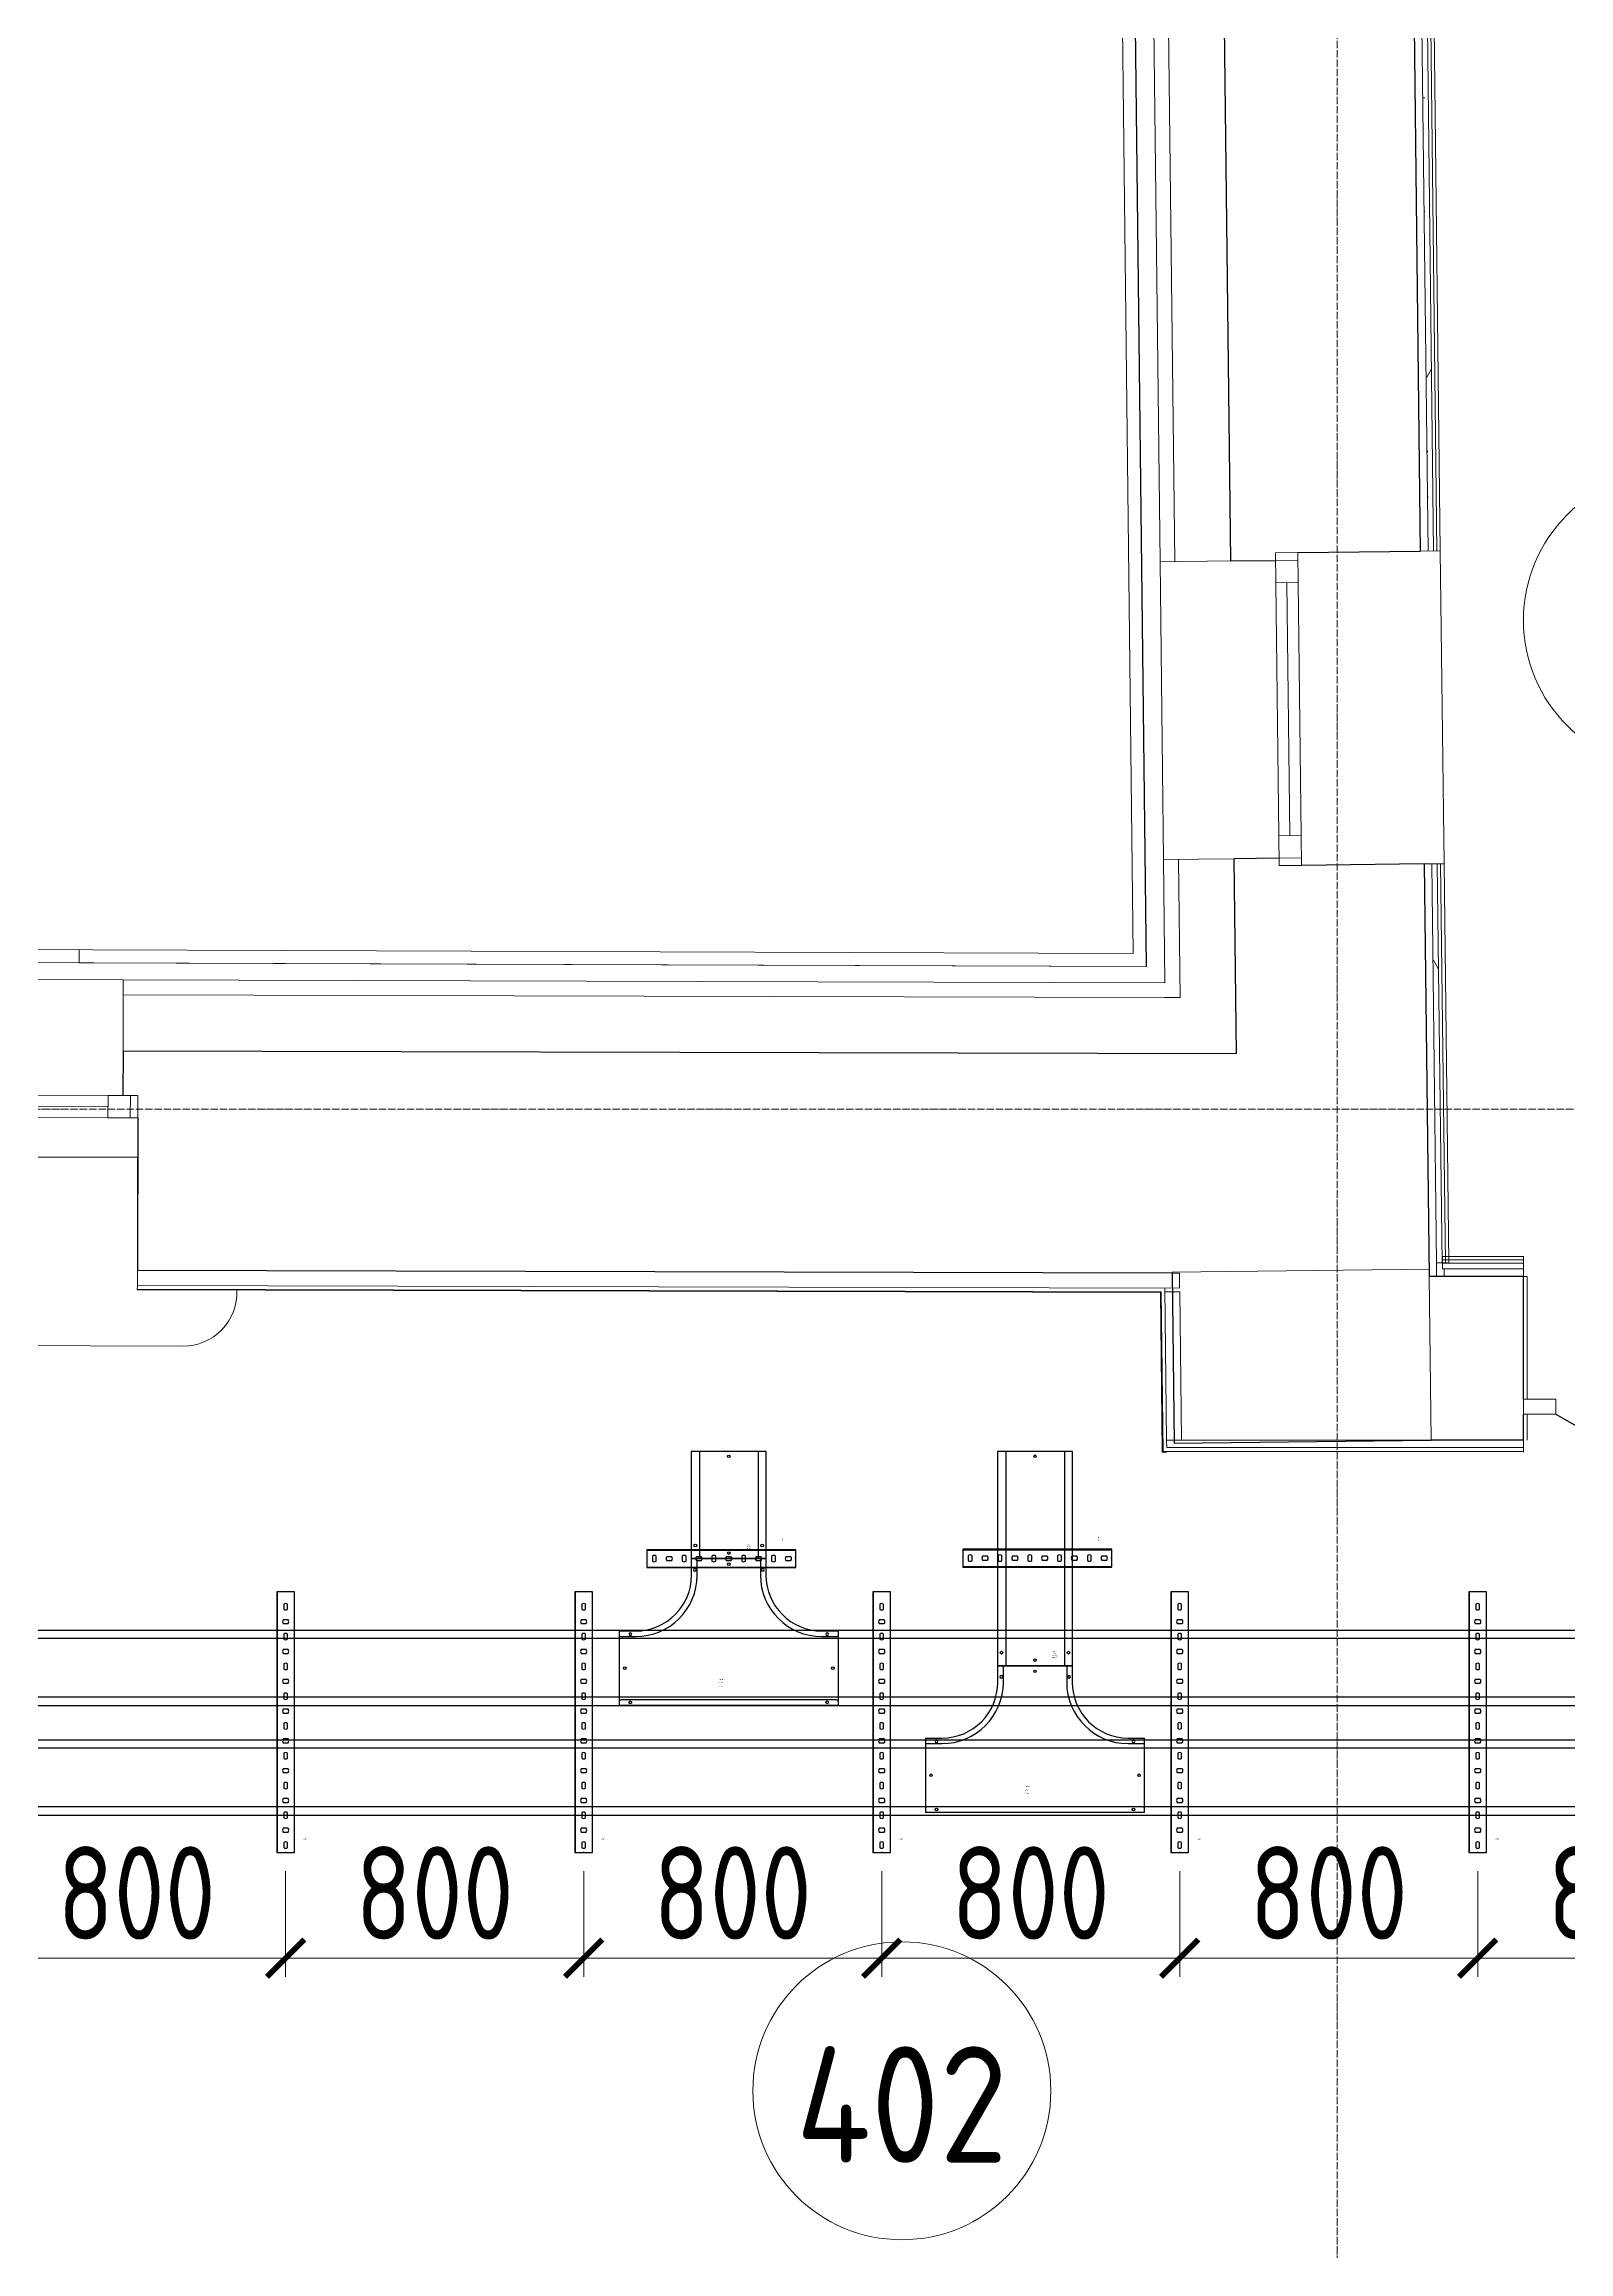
# Model space of a CAD drawing. Header units: millimetres. Extents: x -42533 to 645315, y 3457 to 82611.
# Drawn here: x 451579 to 455673, y 36522 to 42451 of the extents above; entities that cross this region are included whole.
import ezdxf
from ezdxf.enums import TextEntityAlignment as Align

# ---------------------------------------------------------------- set-up
doc = ezdxf.new("R2018")
doc.units = ezdxf.units.MM
doc.linetypes.add('ADSK_Линия сетки', pattern=[25, 20, -2.5, 0, -2.5])
for name, color, linetype in [('00_00_потолок_Панели из стали', 7, 'Continuous'), ('ЭОМ_Лотки авар.', 1, 'Continuous'), ('ЭОМ_Лотки рабочие', 5, 'Continuous')]:
    doc.layers.add(name, color=color, linetype=linetype)
for name, color, linetype, lineweight in [('_ Окна', 7, 'Continuous', 9), ('Аннотация', 7, 'Continuous', 18), ('Двери', 7, 'Continuous', 9), ('Окна', 7, 'Continuous', 9), ('Оси', 253, 'Continuous', 9), ('Перекрытие', 7, 'Continuous', 18), ('Стены внутренние', 7, 'Continuous', 18), ('Стены наружные', 7, 'Continuous', 18), ('Стены несущие', 7, 'Continuous', 30), ('Стены отделка', 7, 'Continuous', 30), ('Стены штриховка', 7, 'Continuous', 9), ('ШТРИХОВКА', 252, 'Continuous', 15)]:
    doc.layers.add(name, color=color, linetype=linetype, lineweight=lineweight)
doc.layers.add('Линии', color=7, linetype='Continuous', lineweight=9, true_color=0x00a600)
doc.styles.add('GOST Common', font='GOST_Common.ttf', dxfattribs={"width": 0.9, "height": 350})
doc.styles.get("Standard").update_dxf_attribs({"font": 'arial.ttf'})
doc.styles.add('М2', font='isocpeur.ttf', dxfattribs={"width": 0.8})
doc.dimstyles.new('М2-100', dxfattribs={"dimtxt": 250, "dimasz": 100, "dimexe": 50, "dimexo": 50, "dimgap": 50, "dimtad": 1, "dimdec": 0, "dimzin": 1, "dimtxsty": 'М2', "dimblk": 'ARCHTICK', "dimcen": 2.5, "dimdle": 50, "dimclre": 256, "dimclrt": 256, "dimadec": 0, "dimazin": 0, "dimtfac": 1, "dimtdec": 0, "dimtix": 1, "dimtmove": 1, "dimatfit": 3, "dimldrblk": 'NONE', "dimfxl": 1, "dimtolj": 1, "dimlwd": 9, "dimlwe": 9, "dimarcsym": 1})
pattern_1 = [(0, (591.94, 243.9), (406.4, 101.6), [33.528, -271.272, 33.528, -271.272, -1625.6]), (0, (591.94, 243.9), (406.4, 101.6), [-609.6, 33.528, -576.072, 33.528, -271.272, -711.2]), (0, (591.94, 243.9), (406.4, 101.6), [-1524, 33.528, -169.672, 33.528, -474.472]), (120, (744.34, 294.7), (-291.18818, 301.15272), [33.528, -271.272, 33.528, -271.272, -1625.6]), (120, (744.34, 294.7), (-291.18818, 301.15272), [-609.6, 33.528, -576.072, 33.528, -271.272, -711.2]), (120, (744.34, 294.7), (-291.18818, 301.15272), [-1524, 33.528, -169.672, 33.528, -474.472]), (240, (795.14, 497.9), (-115.21182, -402.75272), [33.528, -271.272, 33.528, -271.272, -1625.6]), (240, (795.14, 497.9), (-115.21182, -402.75272), [-609.6, 33.528, -576.072, 33.528, -271.272, -711.2]), (240, (795.14, 497.9), (-115.21182, -402.75272), [-1524, 33.528, -169.672, 33.528, -474.472])]

# ---------------------------------------------------------------- blocks, each defined once
blk = doc.blocks.new('План 4 этажа')
at = {"layer": 'Стены внутренние', "lineweight": 9}
h = blk.add_hatch(dxfattribs=at)
h.set_pattern_fill('FP_4', color=8, style=0, pattern_type=2)
h.set_pattern_definition(pattern_1)
h.paths.add_polyline_path([(39222.852, 12862.144), (39237.851, 12862.321), (39225.226, 13933.991), (39210.239, 13932.789), (39222.852, 12862.321)])
h.paths.add_polyline_path([(39200.332, 14773.756), (39215.329, 14774.038), (39157.26, 19703.211), (39142.261, 19703.034), (39200.332, 14773.932)])
h = blk.add_hatch(dxfattribs=at)
h.set_pattern_fill('FP_4', color=8, style=0, pattern_type=2)
h.set_pattern_definition(pattern_1)
h.paths.add_polyline_path([(40786.708, 12845.838), (40792.708, 12845.838), (40792.708, 12850.595), (40791.481, 12850.595), (40791.481, 12860.838), (40486.505, 12860.838), (40486.505, 12845.838), (40786.526, 12845.838)])
h.paths.add_polyline_path([(39246.85, 12845.838), (39456.505, 12845.838), (39456.505, 12860.838), (39239.351, 12860.838), (39239.753, 12845.838), (39244.864, 12845.838)])
at = {"layer": '_ Окна', "color": 8, "lineweight": 18}
for p, q in [((38850.356, 14769.633), (38790.36, 14768.926)), ((38790.36, 14768.926), (38791.302, 14688.932)), ((38851.298, 14689.638), (38850.356, 14769.633)), ((38791.302, 14688.932), (38851.298, 14689.638)), ((38799.313, 14008.979), (38859.309, 14009.686)), ((38800.255, 13928.984), (38799.313, 14008.979)), ((38859.309, 14009.686), (38860.251, 13929.691)), ((38860.251, 13929.691), (38800.255, 13928.984)), ((35655.845, 13311.937), (35655.687, 13251.937)), ((35735.845, 13311.726), (35655.845, 13311.937)), ((35735.687, 13251.727), (35735.845, 13311.726)), ((35655.687, 13251.937), (35735.687, 13251.727))]:
    blk.add_line(p, q, dxfattribs=at)
at = {"layer": '_ Окна', "color": 8}
for p, q in [((38850.591, 14749.634), (38790.596, 14748.927)), ((38829.311, 14009.332), (38821.3, 14689.285)), ((38860.015, 13949.69), (38800.02, 13948.983)), ((35295.768, 13282.885), (35655.766, 13281.937)), ((35715.687, 13251.779), (35715.845, 13311.779))]:
    blk.add_line(p, q, dxfattribs=at)
at = {"layer": 'Двери', "color": 8}
for p, q in [((39543.505, 12495.838), (39456.505, 12495.838)), ((39456.505, 12495.838), (39456.505, 12455.838)), ((39456.505, 12455.838), (39543.505, 12455.838)), ((39543.505, 12455.838), (39543.505, 12495.838))]:
    blk.add_line(p, q, dxfattribs=at)
at = {"layer": 'Двери', "color": 8, "lineweight": 30}
blk.add_line((39543.505, 12455.838), (40284.823, 12027.838), dxfattribs=at)
at = {"layer": 'Линии', "color": 8}
for centre in [(39856.404, 14588.084), (37787.293, 10638.392)]:
    blk.add_circle(centre, 400, dxfattribs=at)
at = {"layer": 'Окна', "color": 8}
for p, q in [((38850.356, 14769.633), (38790.36, 14768.926)), ((38790.36, 14768.926), (38791.302, 14688.932)), ((38851.298, 14689.638), (38850.356, 14769.633)), ((38799.313, 14008.979), (38791.302, 14688.932)), ((38851.298, 14689.638), (38859.309, 14009.686)), ((38799.313, 14008.979), (38800.255, 13928.984)), ((38860.251, 13929.691), (38859.309, 14009.686)), ((38800.255, 13928.984), (38860.251, 13929.691)), ((35295.847, 13312.885), (35655.845, 13311.937)), ((35735.845, 13311.726), (35655.845, 13311.937)), ((35735.687, 13251.727), (35735.845, 13311.726)), ((35655.687, 13251.937), (35295.689, 13252.885)), ((35655.687, 13251.937), (35735.687, 13251.727))]:
    blk.add_line(p, q, dxfattribs=at)
at = {"layer": 'Оси', "color": 8, "linetype": 'ADSK_Линия сетки'}
for p, q in [((38956.505, -3353.101), (38956.505, 21083.278)), ((-10052.178, 13274.489), (56511.792, 13274.489))]:
    blk.add_line(p, q, dxfattribs=at)
at = {"layer": 'Перекрытие', "color": 8}
for p, q in [((35734.871, 13146.35), (33915.403, 13146.35)), ((35734.871, 12941.728), (35734.871, 13146.35)), ((39466.939, 12825.838), (39456.505, 12825.838)), ((39466.939, 12495.838), (39466.939, 12825.838)), ((25044.816, 12682.487), (35856.897, 12638.135)), ((39466.939, 12385.838), (39466.939, 12455.838))]:
    blk.add_line(p, q, dxfattribs=at)
blk.add_arc((35856.897, 12783.403), 145.268, 270, 2.1650236, dxfattribs=at)
at = {"layer": 'Стены внутренние', "color": 8}
for p, q in [((39233.329, 14774.145), (39243.224, 13934.203)), ((38513.094, 12837.443), (39203.046, 12845.571)), ((39203.278, 12825.838), (39208.462, 12385.838))]:
    blk.add_line(p, q, dxfattribs=at)
at = {"layer": 'Стены наружные', "color": 8}
for p, q in [((38408.872, 13693.411), (38321.012, 21151.351)), ((38443.687, 13658.352), (38355.834, 21115.731)), ((38356.426, 21116.351), (38444.288, 13658.291)), ((38490.041, 13945.331), (38480.617, 14745.276)), ((33978.238, 13708.439), (38408.872, 13693.411)), ((35578.607, 13703.011), (35578.488, 13668.011)), ((38444.288, 13658.291), (29973.519, 13687.023)), ((35578.488, 13668.049), (38443.687, 13658.352)), ((33961.667, 13626.398), (35696.661, 13621.831)), ((38498.766, 12355.838), (39456.505, 12355.838))]:
    blk.add_line(p, q, dxfattribs=at)
at = {"layer": 'Стены несущие', "color": 8}
for p, q in [((38670.604, 14747.514), (38598.179, 20895.22)), ((39180.333, 14773.52), (39115.165, 20305.22)), ((38850.356, 14769.633), (39180.333, 14773.52)), ((38670.604, 14747.514), (38790.596, 14748.927)), ((38800.02, 13948.983), (38680.028, 13947.569)), ((38686.196, 13423.96), (38680.028, 13947.569)), ((38800.255, 13928.984), (38800.264, 13928.194)), ((39190.228, 13933.578), (38860.251, 13929.691)), ((39190.228, 13933.578), (39203.278, 12825.838)), ((35696.161, 13431.831), (35695.845, 13311.832)), ((35696.161, 13431.831), (38686.196, 13423.96)), ((35735.687, 13251.727), (35734.608, 12841.728)), ((38513.129, 12834.413), (35734.608, 12841.728)), ((38513.129, 12834.413), (38518.512, 12377.475)), ((39456.505, 12825.838), (39203.278, 12825.838)), ((39456.505, 12495.838), (39456.505, 12825.838)), ((39456.505, 12385.838), (39456.505, 12455.838)), ((38518.512, 12377.475), (39208.464, 12385.603)), ((39456.505, 12385.838), (39208.462, 12385.838)), ((39208.464, 12385.603), (39208.462, 12385.838))]:
    blk.add_line(p, q, dxfattribs=at)
at = {"layer": 'Стены отделка', "color": 8, "lineweight": 9}
for p, q in [((38406.163, 21065.22), (38480.617, 14745.276)), ((39233.329, 14774.145), (39175.332, 19697.228)), ((39180.333, 14773.52), (39233.329, 14774.145)), ((38480.617, 14745.276), (38670.604, 14747.514)), ((38680.028, 13947.569), (38490.041, 13945.331)), ((38490.041, 13945.331), (38493.939, 13614.467)), ((38530.038, 13945.802), (38530.048, 13945.012)), ((39243.224, 13934.203), (39190.228, 13933.578)), ((39255.85, 12862.533), (39243.224, 13934.203)), ((39210.227, 13933.814), (39210.236, 13933.024)), ((35696.556, 13581.831), (35696.161, 13431.831)), ((35696.661, 13621.831), (35696.556, 13581.831)), ((35696.79, 13581.83), (35696.556, 13581.831)), ((38493.939, 13614.467), (35696.661, 13621.831)), ((38494.41, 13574.465), (38494.417, 13573.889)), ((38534.414, 13574.36), (38494.41, 13574.465)), ((38494.417, 13573.889), (38534.414, 13574.36)), ((39456.505, 12878.838), (39239.351, 12878.838)), ((39239.351, 12878.838), (39239.351, 12845.838)), ((39456.505, 12825.838), (39456.505, 12878.838)), ((35734.608, 12841.728), (35734.502, 12801.728)), ((38533.302, 12834.36), (38513.129, 12834.413)), ((38533.196, 12794.36), (38533.302, 12834.36)), ((39203.283, 12825.393), (39223.282, 12825.629)), ((39222.852, 12862.144), (39255.85, 12862.533)), ((39223.282, 12825.629), (39222.852, 12862.144)), ((39239.351, 12845.838), (39243.281, 12845.838)), ((39243.281, 12845.838), (39243.281, 12825.838)), ((35734.502, 12801.728), (35734.471, 12789.728)), ((35734.471, 12789.728), (38481.739, 12782.496)), ((35734.502, 12801.728), (38533.196, 12794.36)), ((38481.739, 12782.496), (38486.765, 12355.838)), ((38498.418, 12385.367), (38493.598, 12794.465)), ((38533.72, 12784.364), (38493.723, 12783.893)), ((38538.415, 12385.838), (38533.72, 12784.364)), ((38488.789, 12353.838), (38498.789, 12353.838)), ((39208.462, 12385.838), (38498.412, 12385.838)), ((38498.418, 12385.367), (38538.415, 12385.838)), ((39456.505, 12353.838), (39456.505, 12385.838))]:
    blk.add_line(p, q, dxfattribs=at)
at = {"layer": 'Стены штриховка', "color": 8}
for p, q in [((38520.614, 14745.747), (38448.169, 20895.22)), ((39200.332, 14773.756), (39142.261, 19703.034)), ((39215.331, 14773.932), (39157.26, 19703.211)), ((39224.33, 14774.038), (39166.259, 19703.317)), ((38530.048, 13945.012), (38534.414, 13574.36)), ((39210.236, 13933.024), (39222.852, 12862.144)), ((39237.851, 12862.321), (39225.226, 13933.991)), ((39246.85, 12862.427), (39234.225, 13934.097)), ((35696.556, 13581.831), (38494.41, 13574.465)), ((38494.41, 13574.465), (35696.79, 13581.83)), ((39456.505, 12869.838), (39239.351, 12869.838)), ((38513.129, 12834.413), (38513.094, 12837.443)), ((39456.505, 12860.838), (39239.351, 12860.838)), ((39456.505, 12845.838), (39243.281, 12845.838)), ((35734.476, 12791.728), (38483.715, 12784.491)), ((38483.715, 12784.491), (38488.789, 12353.838)), ((38498.766, 12355.838), (38486.765, 12355.838)), ((38486.765, 12355.838), (38486.789, 12353.838)), ((38486.789, 12353.838), (38488.789, 12353.838)), ((38498.418, 12385.367), (38498.648, 12365.838)), ((38498.648, 12365.838), (39456.505, 12365.838))]:
    blk.add_line(p, q, dxfattribs=at)
at = {"layer": 'Аннотация', "color": 8, "lineweight": 9, "insert": (37787.293, 10601.444), "char_height": 312.5, "width": 520.21112, "attachment_point": 5, "line_spacing_factor": 1.022766, "style": 'GOST Common'}
blk.add_mtext('402', dxfattribs=at)
blk = doc.blocks.new('*U1397')
at = {"color": 0, "linetype": 'Continuous', "lineweight": 25}
for p, q in [((-78.8, -46976.1), (-78.8, 0)), ((78.8, -46976.1), (78.8, 0))]:
    blk.add_line(p, q, dxfattribs=at)
blk.add_lwpolyline([(100.8, -46976.1), (100.8, 0), (-100.8, 0), (-100.8, -46976.1)], close=True, dxfattribs=at)
at = {"color": 0, "flags": 9}
for tag, p in [('АРТИКУЛ', (-59.7, -11.8)), ('НАИМЕНОВАНИЕ', (-59.1, -7)), ('ПРИМЕЧАНИЕ', (-58.8, -17.3))]:
    blk.add_attdef(tag, text='', height=2.5, dxfattribs=at).set_placement(p, align=Align.TOP_LEFT)
at = {"color": 0, "lineweight": 30, "flags": 104}
for tag, p in [('ВЫСОТА', (-59.6, -20.9)), ('ДЛИНА', (-59.5, -36.1)), ('ТОЛЩИНА', (-59, -31)), ('ШИРИНА', (-58.9, -25.1))]:
    blk.add_attdef(tag, text='', height=2.5, dxfattribs=at).set_placement(p, align=Align.TOP_LEFT)
blk = doc.blocks.new('*U1514')
at = {"color": 0, "linetype": 'Continuous', "lineweight": 25}
for p, q in [((-78.8, -46398.7), (-78.8, 0)), ((78.8, -46398.7), (78.8, 0))]:
    blk.add_line(p, q, dxfattribs=at)
blk.add_lwpolyline([(100.8, -46398.7), (100.8, 0), (-100.8, 0), (-100.8, -46398.7)], close=True, dxfattribs=at)
at = {"color": 0, "flags": 9}
for tag, p in [('АРТИКУЛ', (-59.7, -11.8)), ('НАИМЕНОВАНИЕ', (-59.1, -7)), ('ПРИМЕЧАНИЕ', (-58.8, -17.3))]:
    blk.add_attdef(tag, text='', height=2.5, dxfattribs=at).set_placement(p, align=Align.TOP_LEFT)
at = {"color": 0, "lineweight": 30, "flags": 104}
for tag, p in [('ВЫСОТА', (-59.6, -20.9)), ('ДЛИНА', (-59.5, -36.1)), ('ТОЛЩИНА', (-59, -31)), ('ШИРИНА', (-58.9, -25.1))]:
    blk.add_attdef(tag, text='', height=2.5, dxfattribs=at).set_placement(p, align=Align.TOP_LEFT)
blk = doc.blocks.new('*U45')
at = {"color": 0, "linetype": 'ByBlock', "lineweight": -2}
for points in [[(24, -700), (24, 0), (-24, 0), (-24, -700)], [(-22.5, -700), (-22.5, 0)], [(22.5, -700), (22.5, 0)], [(-24, -700), (24, -700)]]:
    blk.add_lwpolyline(points, dxfattribs=at)
at = {"color": 254, "transparency": 33554483}
blk.add_lwpolyline([(0, 0.7), (0, -2.2)], dxfattribs=at)
at = {"color": 0, "linetype": 'ByBlock', "lineweight": -2}
for points in [[(-6.7, -54.8, 0.345739), (-6.7, -65.2), (6.7, -65.2, 0.345739), (6.7, -54.8)], [(-5.2, -13.3), (-5.2, -26.7, 0.345739), (5.2, -26.7), (5.2, -13.3, 0.345739)], [(-5.2, -93.3), (-5.2, -106.7, 0.345739), (5.2, -106.7), (5.2, -93.3, 0.345739)], [(-6.7, -134.8, 0.345739), (-6.7, -145.2), (6.7, -145.2, 0.345739), (6.7, -134.8)], [(-5.2, -173.3), (-5.2, -186.7, 0.345739), (5.2, -186.7), (5.2, -173.3, 0.345739)], [(-6.7, -214.8, 0.345739), (-6.7, -225.2), (6.7, -225.2, 0.345739), (6.7, -214.8)], [(-6.7, -294.8, 0.345739), (-6.7, -305.2), (6.7, -305.2, 0.345739), (6.7, -294.8)], [(-5.2, -253.3), (-5.2, -266.7, 0.345739), (5.2, -266.7), (5.2, -253.3, 0.345739)], [(-5.2, -333.3), (-5.2, -346.7, 0.345739), (5.2, -346.7), (5.2, -333.3, 0.345739)], [(-6.7, -374.8, 0.345739), (-6.7, -385.2), (6.7, -385.2, 0.345739), (6.7, -374.8)], [(-5.2, -413.3), (-5.2, -426.7, 0.345739), (5.2, -426.7), (5.2, -413.3, 0.345739)], [(-6.7, -454.8, 0.345739), (-6.7, -465.2), (6.7, -465.2, 0.345739), (6.7, -454.8)], [(-5.2, -493.3), (-5.2, -506.7, 0.345739), (5.2, -506.7), (5.2, -493.3, 0.345739)], [(-6.7, -534.8, 0.345739), (-6.7, -545.2), (6.7, -545.2, 0.345739), (6.7, -534.8)], [(-5.2, -573.3), (-5.2, -586.7, 0.345739), (5.2, -586.7), (5.2, -573.3, 0.345739)], [(-6.7, -614.8, 0.345739), (-6.7, -625.2), (6.7, -625.2, 0.345739), (6.7, -614.8)], [(-5.2, -653.3), (-5.2, -666.7, 0.345739), (5.2, -666.7), (5.2, -653.3, 0.345739)]]:
    blk.add_lwpolyline(points, format="xyb", close=True, dxfattribs=at)
at = {"flags": 9}
for tag, p in [('АРТИКУЛ', (-58.9, -24.5)), ('ПРИМЕЧАНИЕ', (-58.3, -30.8)), ('НАИМЕНОВАНИЕ', (-58.2, -19.4))]:
    blk.add_attdef(tag, p, '', height=2.5, dxfattribs=at)
at = {"lineweight": 30, "flags": 104}
blk.add_attdef('ДЛИНА', text='', height=2.5, dxfattribs=at).set_placement((-57.7, -34.6), align=Align.TOP_LEFT)
blk = doc.blocks.new('_ArchTick')
at = {"color": 0, "linetype": 'ByBlock', "lineweight": 70, "const_width": 0.15}
blk.add_lwpolyline([(-0.5, -0.5), (0.5, 0.5)], dxfattribs=at)
blk = doc.blocks.new('*D1698')
at = {"layer": '00_00_потолок_Панели из стали', "lineweight": 9, "transparency": 16777216}
for p, q in [((451426.8, 37544.1), (451426.8, 37260.6)), ((452227, 37543.4), (452227, 37260.6))]:
    blk.add_line(p, q, dxfattribs=at)
at = {"layer": '00_00_потолок_Панели из стали', "color": 0, "lineweight": 9, "transparency": 16777216}
blk.add_line((452277, 37310.6), (451376.8, 37310.6), dxfattribs=at)
at = {"layer": 'Defpoints', "color": 0, "transparency": 16777216}
for p in [(451426.8, 37594.1), (452227, 37593.4), (451426.8, 37310.6)]:
    blk.add_point(p, dxfattribs=at)
at = {"layer": '00_00_потолок_Панели из стали', "color": 0, "lineweight": 9, "transparency": 16777216, "xscale": 100, "yscale": 100, "zscale": 100, "rotation": 180}
blk.add_blockref('_ArchTick', (451426.8, 37310.6), dxfattribs=at)
at = {"layer": '00_00_потолок_Панели из стали', "color": 0, "lineweight": 9, "transparency": 16777216, "xscale": 100, "yscale": 100, "zscale": 100}
blk.add_blockref('_ArchTick', (452227, 37310.6), dxfattribs=at)
at = {"layer": '00_00_потолок_Панели из стали', "transparency": 16777216, "insert": (451826.9, 37485.6), "char_height": 250, "attachment_point": 5, "style": 'М2'}
blk.add_mtext('\\A1;800', dxfattribs=at)
blk = doc.blocks.new('_None')
blk = doc.blocks.new('*D1699')
at = {"layer": '00_00_потолок_Панели из стали', "lineweight": 9, "transparency": 16777216}
for p, q in [((452227, 37544.1), (452227, 37260.6)), ((453027.2, 37543.4), (453027.2, 37260.6))]:
    blk.add_line(p, q, dxfattribs=at)
at = {"layer": '00_00_потолок_Панели из стали', "color": 0, "lineweight": 9, "transparency": 16777216}
blk.add_line((453077.2, 37310.6), (452177, 37310.6), dxfattribs=at)
at = {"layer": 'Defpoints', "color": 0, "transparency": 16777216}
for p in [(452227, 37594.1), (453027.2, 37593.4), (452227, 37310.6)]:
    blk.add_point(p, dxfattribs=at)
at = {"layer": '00_00_потолок_Панели из стали', "color": 0, "lineweight": 9, "transparency": 16777216, "xscale": 100, "yscale": 100, "zscale": 100, "rotation": 180}
blk.add_blockref('_ArchTick', (452227, 37310.6), dxfattribs=at)
at = {"layer": '00_00_потолок_Панели из стали', "color": 0, "lineweight": 9, "transparency": 16777216, "xscale": 100, "yscale": 100, "zscale": 100}
blk.add_blockref('_ArchTick', (453027.2, 37310.6), dxfattribs=at)
at = {"layer": '00_00_потолок_Панели из стали', "transparency": 16777216, "insert": (452627.1, 37485.6), "char_height": 250, "attachment_point": 5, "style": 'М2'}
blk.add_mtext('\\A1;800', dxfattribs=at)
blk = doc.blocks.new('*D1700')
at = {"layer": '00_00_потолок_Панели из стали', "lineweight": 9, "transparency": 16777216}
for p, q in [((453027.2, 37544.1), (453027.2, 37260.6)), ((453827.4, 37543.4), (453827.4, 37260.6))]:
    blk.add_line(p, q, dxfattribs=at)
at = {"layer": '00_00_потолок_Панели из стали', "color": 0, "lineweight": 9, "transparency": 16777216}
blk.add_line((453877.4, 37310.6), (452977.2, 37310.6), dxfattribs=at)
at = {"layer": 'Defpoints', "color": 0, "transparency": 16777216}
for p in [(453027.2, 37594.1), (453827.4, 37593.4), (453027.2, 37310.6)]:
    blk.add_point(p, dxfattribs=at)
at = {"layer": '00_00_потолок_Панели из стали', "color": 0, "lineweight": 9, "transparency": 16777216, "xscale": 100, "yscale": 100, "zscale": 100, "rotation": 180}
blk.add_blockref('_ArchTick', (453027.2, 37310.6), dxfattribs=at)
at = {"layer": '00_00_потолок_Панели из стали', "color": 0, "lineweight": 9, "transparency": 16777216, "xscale": 100, "yscale": 100, "zscale": 100}
blk.add_blockref('_ArchTick', (453827.4, 37310.6), dxfattribs=at)
at = {"layer": '00_00_потолок_Панели из стали', "transparency": 16777216, "insert": (453427.3, 37485.6), "char_height": 250, "attachment_point": 5, "style": 'М2'}
blk.add_mtext('\\A1;800', dxfattribs=at)
blk = doc.blocks.new('*D1701')
at = {"layer": '00_00_потолок_Панели из стали', "lineweight": 9, "transparency": 16777216}
for p, q in [((453827.4, 37544.1), (453827.4, 37260.6)), ((454627.6, 37543.4), (454627.6, 37260.6))]:
    blk.add_line(p, q, dxfattribs=at)
at = {"layer": '00_00_потолок_Панели из стали', "color": 0, "lineweight": 9, "transparency": 16777216}
blk.add_line((454677.6, 37310.6), (453777.4, 37310.6), dxfattribs=at)
at = {"layer": 'Defpoints', "color": 0, "transparency": 16777216}
for p in [(453827.4, 37594.1), (454627.6, 37593.4), (453827.4, 37310.6)]:
    blk.add_point(p, dxfattribs=at)
at = {"layer": '00_00_потолок_Панели из стали', "color": 0, "lineweight": 9, "transparency": 16777216, "xscale": 100, "yscale": 100, "zscale": 100, "rotation": 180}
blk.add_blockref('_ArchTick', (453827.4, 37310.6), dxfattribs=at)
at = {"layer": '00_00_потолок_Панели из стали', "color": 0, "lineweight": 9, "transparency": 16777216, "xscale": 100, "yscale": 100, "zscale": 100}
blk.add_blockref('_ArchTick', (454627.6, 37310.6), dxfattribs=at)
at = {"layer": '00_00_потолок_Панели из стали', "transparency": 16777216, "insert": (454227.5, 37485.6), "char_height": 250, "attachment_point": 5, "style": 'М2'}
blk.add_mtext('\\A1;800', dxfattribs=at)
blk = doc.blocks.new('*D1702')
at = {"layer": '00_00_потолок_Панели из стали', "lineweight": 9, "transparency": 16777216}
for p, q in [((454627.6, 37544.1), (454627.6, 37260.6)), ((455427.8, 37543.4), (455427.8, 37260.6))]:
    blk.add_line(p, q, dxfattribs=at)
at = {"layer": '00_00_потолок_Панели из стали', "color": 0, "lineweight": 9, "transparency": 16777216}
blk.add_line((455477.8, 37310.6), (454577.6, 37310.6), dxfattribs=at)
at = {"layer": 'Defpoints', "color": 0, "transparency": 16777216}
for p in [(454627.6, 37594.1), (455427.8, 37593.4), (454627.6, 37310.6)]:
    blk.add_point(p, dxfattribs=at)
at = {"layer": '00_00_потолок_Панели из стали', "color": 0, "lineweight": 9, "transparency": 16777216, "xscale": 100, "yscale": 100, "zscale": 100, "rotation": 180}
blk.add_blockref('_ArchTick', (454627.6, 37310.6), dxfattribs=at)
at = {"layer": '00_00_потолок_Панели из стали', "color": 0, "lineweight": 9, "transparency": 16777216, "xscale": 100, "yscale": 100, "zscale": 100}
blk.add_blockref('_ArchTick', (455427.8, 37310.6), dxfattribs=at)
at = {"layer": '00_00_потолок_Панели из стали', "transparency": 16777216, "insert": (455027.7, 37485.6), "char_height": 250, "attachment_point": 5, "style": 'М2'}
blk.add_mtext('\\A1;800', dxfattribs=at)
blk = doc.blocks.new('*D1703')
at = {"layer": '00_00_потолок_Панели из стали', "lineweight": 9, "transparency": 16777216}
for p, q in [((455427.8, 37544.1), (455427.8, 37260.6)), ((456228, 37543.4), (456228, 37260.6))]:
    blk.add_line(p, q, dxfattribs=at)
at = {"layer": '00_00_потолок_Панели из стали', "color": 0, "lineweight": 9, "transparency": 16777216}
blk.add_line((456278, 37310.6), (455377.8, 37310.6), dxfattribs=at)
at = {"layer": 'Defpoints', "color": 0, "transparency": 16777216}
for p in [(455427.8, 37594.1), (456228, 37593.4), (455427.8, 37310.6)]:
    blk.add_point(p, dxfattribs=at)
at = {"layer": '00_00_потолок_Панели из стали', "color": 0, "lineweight": 9, "transparency": 16777216, "xscale": 100, "yscale": 100, "zscale": 100, "rotation": 180}
blk.add_blockref('_ArchTick', (455427.8, 37310.6), dxfattribs=at)
at = {"layer": '00_00_потолок_Панели из стали', "color": 0, "lineweight": 9, "transparency": 16777216, "xscale": 100, "yscale": 100, "zscale": 100}
blk.add_blockref('_ArchTick', (456228, 37310.6), dxfattribs=at)
at = {"layer": '00_00_потолок_Панели из стали', "transparency": 16777216, "insert": (455827.9, 37485.6), "char_height": 250, "attachment_point": 5, "style": 'М2'}
blk.add_mtext('\\A1;800', dxfattribs=at)
blk = doc.blocks.new('*U43')
at = {"color": 0, "linetype": 'ByBlock', "lineweight": -2}
for p, q in [((-100, 250), (-100, 294.3)), ((100, 294.3), (-100, 294.3)), ((-85, 250), (-85, 289.3)), ((85, 289.3), (85, 250)), ((100, 294.3), (100, 250)), ((-294.3, 100), (-250, 100)), ((-294.3, 100), (-294.3, -100)), ((-289.3, 85), (-250, 85)), ((250, 100), (294.3, 100)), ((250, 85), (289.3, 85)), ((294.3, -100), (294.3, 100)), ((294.3, -100), (-294.3, -100)), ((289.3, -85), (-289.3, -85))]:
    blk.add_line(p, q, dxfattribs=at)
for centre, radius in [((0, 279.3), 3.5), ((-279.3, 0), 3.5), ((279.3, 0), 3.5), ((-264.3, -91.6), 3.65), ((264.3, -91.6), 3.65)]:
    blk.add_circle(centre, radius, dxfattribs=at)
for centre, radius, start, end in [((-250, 250), 150, 270, 0), ((-250, 250), 165, 270, 0), ((-91.2, 264.3), 3.65, 0, 180), ((-91.2, 264.3), 3.65, 180, 0), ((-90, 289.3), 5, 0, 90), ((90, 289.3), 5, 90, 180), ((250, 250), 165, 180, 270), ((91.2, 264.3), 3.65, 90, 180), ((91.2, 264.3), 3.65, 180, 90), ((250, 250), 150, 180, 270), ((-289.3, 90), 5, 180, 270), ((-264.3, 91.2), 3.65, 270, 180), ((-264.3, 91.2), 3.65, 180, 270), ((264.3, 91.2), 3.65, 90, 270), ((264.3, 91.2), 3.65, 270, 90), ((289.3, 90), 5, 270, 0), ((-289.3, -90), 5, 90, 180), ((289.3, -90), 5, 0, 90)]:
    blk.add_arc(centre, radius, start, end, dxfattribs=at)
at = {"color": 0, "linetype": 'ByBlock', "lineweight": -2, "flags": 9}
for tag, p in [('АРТИКУЛ', (-27.9, -18.7)), ('НАИМЕНОВАНИЕ', (-28.1, -14.7)), ('ПРИМЕЧАНИЕ', (-27.4, -22.9))]:
    blk.add_attdef(tag, p, '', height=2.5, dxfattribs=at)
at = {"color": 0, "linetype": 'ByBlock', "lineweight": -2, "flags": 104}
for tag, p in [('ТОЛЩИНА', (-27.7, -46.8)), ('ВЫСОТА', (-27.4, -28.8)), ('ШИРИНА', (-27.4, -37.5))]:
    blk.add_attdef(tag, text='', height=2.5, dxfattribs=at).set_placement(p, align=Align.TOP_LEFT)
blk = doc.blocks.new('*U1389')
at = {"color": 0, "linetype": 'Continuous', "lineweight": 25}
for p, q in [((-78.8, -575.8), (-78.8, 0)), ((78.8, -575.8), (78.8, 0))]:
    blk.add_line(p, q, dxfattribs=at)
blk.add_lwpolyline([(100.8, -575.8), (100.8, 0), (-100.8, 0), (-100.8, -575.8)], close=True, dxfattribs=at)
for centre, radius in [((-89.8, -35), 3.65), ((0, -15), 3.5), ((89.8, -35), 3.65)]:
    blk.add_circle(centre, radius, dxfattribs=at)
at = {"color": 0, "linetype": 'ByBlock', "lineweight": -2}
for centre in [(0, -15), (0, -562.5)]:
    blk.add_circle(centre, 3.5, dxfattribs=at)
at = {"color": 0, "flags": 9}
for tag, p in [('АРТИКУЛ', (-59.7, -11.8)), ('НАИМЕНОВАНИЕ', (-59.1, -7)), ('ПРИМЕЧАНИЕ', (-58.8, -17.3))]:
    blk.add_attdef(tag, text='', height=2.5, dxfattribs=at).set_placement(p, align=Align.TOP_LEFT)
at = {"color": 0, "lineweight": 30, "flags": 104}
for tag, p in [('ВЫСОТА', (-59.6, -20.9)), ('ДЛИНА', (-59.5, -36.1)), ('ТОЛЩИНА', (-59, -31)), ('ШИРИНА', (-58.9, -25.1))]:
    blk.add_attdef(tag, text='', height=2.5, dxfattribs=at).set_placement(p, align=Align.TOP_LEFT)
blk = doc.blocks.new('*U175')
at = {"color": 0, "linetype": 'ByBlock', "lineweight": -2}
for points in [[(24, -400), (24, 0), (-24, 0), (-24, -400)], [(-22.5, -400), (-22.5, 0)], [(22.5, -400), (22.5, 0)], [(-24, -400), (24, -400)]]:
    blk.add_lwpolyline(points, dxfattribs=at)
at = {"color": 254, "transparency": 33554483}
blk.add_lwpolyline([(0, 0.7), (0, -2.2)], dxfattribs=at)
at = {"color": 0, "linetype": 'ByBlock', "lineweight": -2}
for points in [[(-6.7, -54.8, 0.345739), (-6.7, -65.2), (6.7, -65.2, 0.345739), (6.7, -54.8)], [(-5.2, -13.3), (-5.2, -26.7, 0.345739), (5.2, -26.7), (5.2, -13.3, 0.345739)], [(-5.2, -93.3), (-5.2, -106.7, 0.345739), (5.2, -106.7), (5.2, -93.3, 0.345739)], [(-6.7, -134.8, 0.345739), (-6.7, -145.2), (6.7, -145.2, 0.345739), (6.7, -134.8)], [(-5.2, -173.3), (-5.2, -186.7, 0.345739), (5.2, -186.7), (5.2, -173.3, 0.345739)], [(-6.7, -214.8, 0.345739), (-6.7, -225.2), (6.7, -225.2, 0.345739), (6.7, -214.8)], [(-6.7, -294.8, 0.345739), (-6.7, -305.2), (6.7, -305.2, 0.345739), (6.7, -294.8)], [(-5.2, -253.3), (-5.2, -266.7, 0.345739), (5.2, -266.7), (5.2, -253.3, 0.345739)], [(-5.2, -333.3), (-5.2, -346.7, 0.345739), (5.2, -346.7), (5.2, -333.3, 0.345739)], [(-6.7, -374.8, 0.345739), (-6.7, -385.2), (6.7, -385.2, 0.345739), (6.7, -374.8)]]:
    blk.add_lwpolyline(points, format="xyb", close=True, dxfattribs=at)
at = {"flags": 9}
for tag, p in [('АРТИКУЛ', (-58.9, -24.5)), ('ПРИМЕЧАНИЕ', (-58.3, -30.8)), ('НАИМЕНОВАНИЕ', (-58.2, -19.4))]:
    blk.add_attdef(tag, p, '', height=2.5, dxfattribs=at)
at = {"lineweight": 30, "flags": 104}
blk.add_attdef('ДЛИНА', text='', height=2.5, dxfattribs=at).set_placement((-57.7, -34.6), align=Align.TOP_LEFT)
blk = doc.blocks.new('*U1379')
at = {"color": 0, "linetype": 'Continuous', "lineweight": 25}
for p, q in [((-78.8, -288.2), (-78.8, 0)), ((78.8, -288.2), (78.8, 0))]:
    blk.add_line(p, q, dxfattribs=at)
blk.add_lwpolyline([(100.8, -288.2), (100.8, 0), (-100.8, 0), (-100.8, -288.2)], close=True, dxfattribs=at)
for centre, radius in [((-89.8, -35), 3.65), ((0, -15), 3.5), ((89.8, -35), 3.65)]:
    blk.add_circle(centre, radius, dxfattribs=at)
at = {"color": 0, "linetype": 'ByBlock', "lineweight": -2}
for centre in [(0, -15), (0, -274.8)]:
    blk.add_circle(centre, 3.5, dxfattribs=at)
at = {"color": 0, "flags": 9}
for tag, p in [('АРТИКУЛ', (-59.7, -11.8)), ('НАИМЕНОВАНИЕ', (-59.1, -7)), ('ПРИМЕЧАНИЕ', (-58.8, -17.3))]:
    blk.add_attdef(tag, text='', height=2.5, dxfattribs=at).set_placement(p, align=Align.TOP_LEFT)
at = {"color": 0, "lineweight": 30, "flags": 104}
for tag, p in [('ВЫСОТА', (-59.6, -20.9)), ('ДЛИНА', (-59.5, -36.1)), ('ТОЛЩИНА', (-59, -31)), ('ШИРИНА', (-58.9, -25.1))]:
    blk.add_attdef(tag, text='', height=2.5, dxfattribs=at).set_placement(p, align=Align.TOP_LEFT)

msp = doc.modelspace()

# ---------------------------------------------------------------- block references
at = {"layer": 'ШТРИХОВКА'}
msp.add_blockref('План 4 этажа', (416094.2, 26315.8), dxfattribs=at)
at = {"layer": 'ЭОМ_Лотки авар.', "color": 1}
ref = msp.add_blockref('*U1379', (453416.8, 38383.5), dxfattribs=dict(at, rotation=180))
lines = msp.add_mtext('3000 мм', dxfattribs={"layer": '0', "color": 0, "insert": (453476.3, 38419.6), "char_height": 2.5, "attachment_point": 1, "rotation": 180})
ref.add_attrib('ДЛИНА', '', (453476.3, 38419.6)).embed_mtext(lines)
lines = msp.add_mtext('1,0 мм', dxfattribs={"layer": '0', "color": 0, "insert": (453475.8, 38414.5), "char_height": 2.5, "attachment_point": 1, "rotation": 180})
ref.add_attrib('ТОЛЩИНА', '', (453475.8, 38414.5)).embed_mtext(lines)
lines = msp.add_mtext('h=100 мм', dxfattribs={"layer": '0', "color": 0, "insert": (453476.4, 38404.4), "char_height": 2.5, "attachment_point": 1, "rotation": 180})
ref.add_attrib('ВЫСОТА', '', (453476.4, 38404.4)).embed_mtext(lines)
lines = msp.add_mtext('200 мм', dxfattribs={"layer": '0', "color": 0, "insert": (453475.7, 38408.6), "char_height": 2.5, "attachment_point": 1, "rotation": 180})
ref.add_attrib('ШИРИНА', '', (453475.7, 38408.6)).embed_mtext(lines)
ref = msp.add_blockref('*U43', (453416.8, 38089.2), dxfattribs=at)
lines = msp.add_mtext('h=80 мм', dxfattribs={"layer": '0', "color": 0, "linetype": 'ByBlock', "lineweight": -2, "insert": (453389.4, 38060.4), "char_height": 2.5, "attachment_point": 1})
ref.add_attrib('ВЫСОТА', '', (453389.4, 38060.4), dxfattribs={"flags": 104}).embed_mtext(lines)
lines = msp.add_mtext('200 мм', dxfattribs={"layer": '0', "color": 0, "linetype": 'ByBlock', "lineweight": -2, "insert": (453389.4, 38051.7), "char_height": 2.5, "attachment_point": 1})
ref.add_attrib('ШИРИНА', '', (453389.4, 38051.7), dxfattribs={"flags": 104}).embed_mtext(lines)
lines = msp.add_mtext('0,8 мм', dxfattribs={"layer": '0', "color": 0, "linetype": 'ByBlock', "lineweight": -2, "insert": (453389.1, 38042.3), "char_height": 2.5, "attachment_point": 1})
ref.add_attrib('ТОЛЩИНА', '', (453389.1, 38042.3), dxfattribs={"flags": 104}).embed_mtext(lines)
at = {"layer": 'ЭОМ_Лотки авар.', "color": 1, "rotation": 90}
msp.add_blockref('*U1514', (417741, 38090), dxfattribs=at)
at = {"layer": 'ЭОМ_Лотки рабочие'}
ref = msp.add_blockref('*U1389', (454239.2, 38095.9), dxfattribs=dict(at, rotation=180))
lines = msp.add_mtext('3000 мм', dxfattribs={"layer": '0', "color": 0, "insert": (454298.8, 38131.9), "char_height": 2.5, "attachment_point": 1, "rotation": 180})
ref.add_attrib('ДЛИНА', '', (454298.8, 38131.9)).embed_mtext(lines)
lines = msp.add_mtext('1,0 мм', dxfattribs={"layer": '0', "color": 0, "insert": (454298.2, 38126.9), "char_height": 2.5, "attachment_point": 1, "rotation": 180})
ref.add_attrib('ТОЛЩИНА', '', (454298.2, 38126.9)).embed_mtext(lines)
lines = msp.add_mtext('h=100 мм', dxfattribs={"layer": '0', "color": 0, "insert": (454298.9, 38116.8), "char_height": 2.5, "attachment_point": 1, "rotation": 180})
ref.add_attrib('ВЫСОТА', '', (454298.9, 38116.8)).embed_mtext(lines)
lines = msp.add_mtext('200 мм', dxfattribs={"layer": '0', "color": 0, "insert": (454298.2, 38121), "char_height": 2.5, "attachment_point": 1, "rotation": 180})
ref.add_attrib('ШИРИНА', '', (454298.2, 38121)).embed_mtext(lines)
ref = msp.add_blockref('*U175', (453596.8, 38383.5), dxfattribs=dict(at, rotation=269.9999999999999))
lines = msp.add_mtext('400 мм', dxfattribs={"layer": '0', "insert": (453562.2, 38441.2), "char_height": 2.5, "attachment_point": 1, "rotation": 270})
ref.add_attrib('ДЛИНА', '', (453562.2, 38441.2), dxfattribs={"flags": 16}).embed_mtext(lines)
ref = msp.add_blockref('*U175', (454445.1, 38384.8), dxfattribs=dict(at, rotation=269.9999999999999))
lines = msp.add_mtext('400 мм', dxfattribs={"layer": '0', "insert": (454410.6, 38442.5), "char_height": 2.5, "attachment_point": 1, "rotation": 270})
ref.add_attrib('ДЛИНА', '', (454410.6, 38442.5), dxfattribs={"flags": 16}).embed_mtext(lines)
ref = msp.add_blockref('*U45', (452227, 37594.1), dxfattribs=dict(at, rotation=180))
lines = msp.add_mtext('700 мм', dxfattribs={"layer": '0', "insert": (452284.7, 37628.7), "char_height": 2.5, "attachment_point": 1, "rotation": 180})
ref.add_attrib('ДЛИНА', '', (452284.7, 37628.7)).embed_mtext(lines)
ref = msp.add_blockref('*U45', (453027.2, 37594.1), dxfattribs=dict(at, rotation=180))
lines = msp.add_mtext('700 мм', dxfattribs={"layer": '0', "insert": (453084.9, 37628.7), "char_height": 2.5, "attachment_point": 1, "rotation": 180})
ref.add_attrib('ДЛИНА', '', (453084.9, 37628.7)).embed_mtext(lines)
ref = msp.add_blockref('*U45', (453827.4, 37594.1), dxfattribs=dict(at, rotation=180))
lines = msp.add_mtext('700 мм', dxfattribs={"layer": '0', "insert": (453885.1, 37628.7), "char_height": 2.5, "attachment_point": 1, "rotation": 180})
ref.add_attrib('ДЛИНА', '', (453885.1, 37628.7)).embed_mtext(lines)
ref = msp.add_blockref('*U45', (454627.6, 37594.1), dxfattribs=dict(at, rotation=180))
lines = msp.add_mtext('700 мм', dxfattribs={"layer": '0', "insert": (454685.3, 37628.7), "char_height": 2.5, "attachment_point": 1, "rotation": 180})
ref.add_attrib('ДЛИНА', '', (454685.3, 37628.7)).embed_mtext(lines)
ref = msp.add_blockref('*U45', (455427.8, 37594.1), dxfattribs=dict(at, rotation=180))
lines = msp.add_mtext('700 мм', dxfattribs={"layer": '0', "insert": (455485.5, 37628.7), "char_height": 2.5, "attachment_point": 1, "rotation": 180})
ref.add_attrib('ДЛИНА', '', (455485.5, 37628.7)).embed_mtext(lines)
ref = msp.add_blockref('*U43', (454239.2, 37801.6), dxfattribs=at)
lines = msp.add_mtext('h=80 мм', dxfattribs={"layer": '0', "color": 0, "linetype": 'ByBlock', "lineweight": -2, "insert": (454211.9, 37772.8), "char_height": 2.5, "attachment_point": 1})
ref.add_attrib('ВЫСОТА', '', (454211.9, 37772.8), dxfattribs={"flags": 104}).embed_mtext(lines)
lines = msp.add_mtext('200 мм', dxfattribs={"layer": '0', "color": 0, "linetype": 'ByBlock', "lineweight": -2, "insert": (454211.9, 37764), "char_height": 2.5, "attachment_point": 1})
ref.add_attrib('ШИРИНА', '', (454211.9, 37764), dxfattribs={"flags": 104}).embed_mtext(lines)
lines = msp.add_mtext('0,8 мм', dxfattribs={"layer": '0', "color": 0, "linetype": 'ByBlock', "lineweight": -2, "insert": (454211.5, 37754.7), "char_height": 2.5, "attachment_point": 1})
ref.add_attrib('ТОЛЩИНА', '', (454211.5, 37754.7), dxfattribs={"flags": 104}).embed_mtext(lines)
at = {"layer": 'ЭОМ_Лотки рабочие', "rotation": 90}
msp.add_blockref('*U1397', (417463.1, 37795.3), dxfattribs=at)

# ---------------------------------------------------------------- dimensions: what is measured, and where the dimension line sits
at = {"layer": '00_00_потолок_Панели из стали'}
for base, p1, p2, picture, middle in [((451426.8, 37310.6), (452227, 37593.4), (451426.8, 37594.1), '*D1698', (451826.9, 37485.6)), ((452227, 37310.6), (453027.2, 37593.4), (452227, 37594.1), '*D1699', (452627.1, 37485.6)), ((453027.2, 37310.6), (453827.4, 37593.4), (453027.2, 37594.1), '*D1700', (453427.3, 37485.6)), ((453827.4, 37310.6), (454627.6, 37593.4), (453827.4, 37594.1), '*D1701', (454227.5, 37485.6)), ((454627.6, 37310.6), (455427.8, 37593.4), (454627.6, 37594.1), '*D1702', (455027.7, 37485.6)), ((455427.8, 37310.6), (456228, 37593.4), (455427.8, 37594.1), '*D1703', (455827.9, 37485.6))]:
    dim = msp.add_linear_dim(base=base, p1=p1, p2=p2, dimstyle='М2-100', dxfattribs=at)
    dim.commit()
    dim.dimension.update_dxf_attribs({"geometry": picture, "text_midpoint": middle})

doc.saveas('drawing.dxf')
